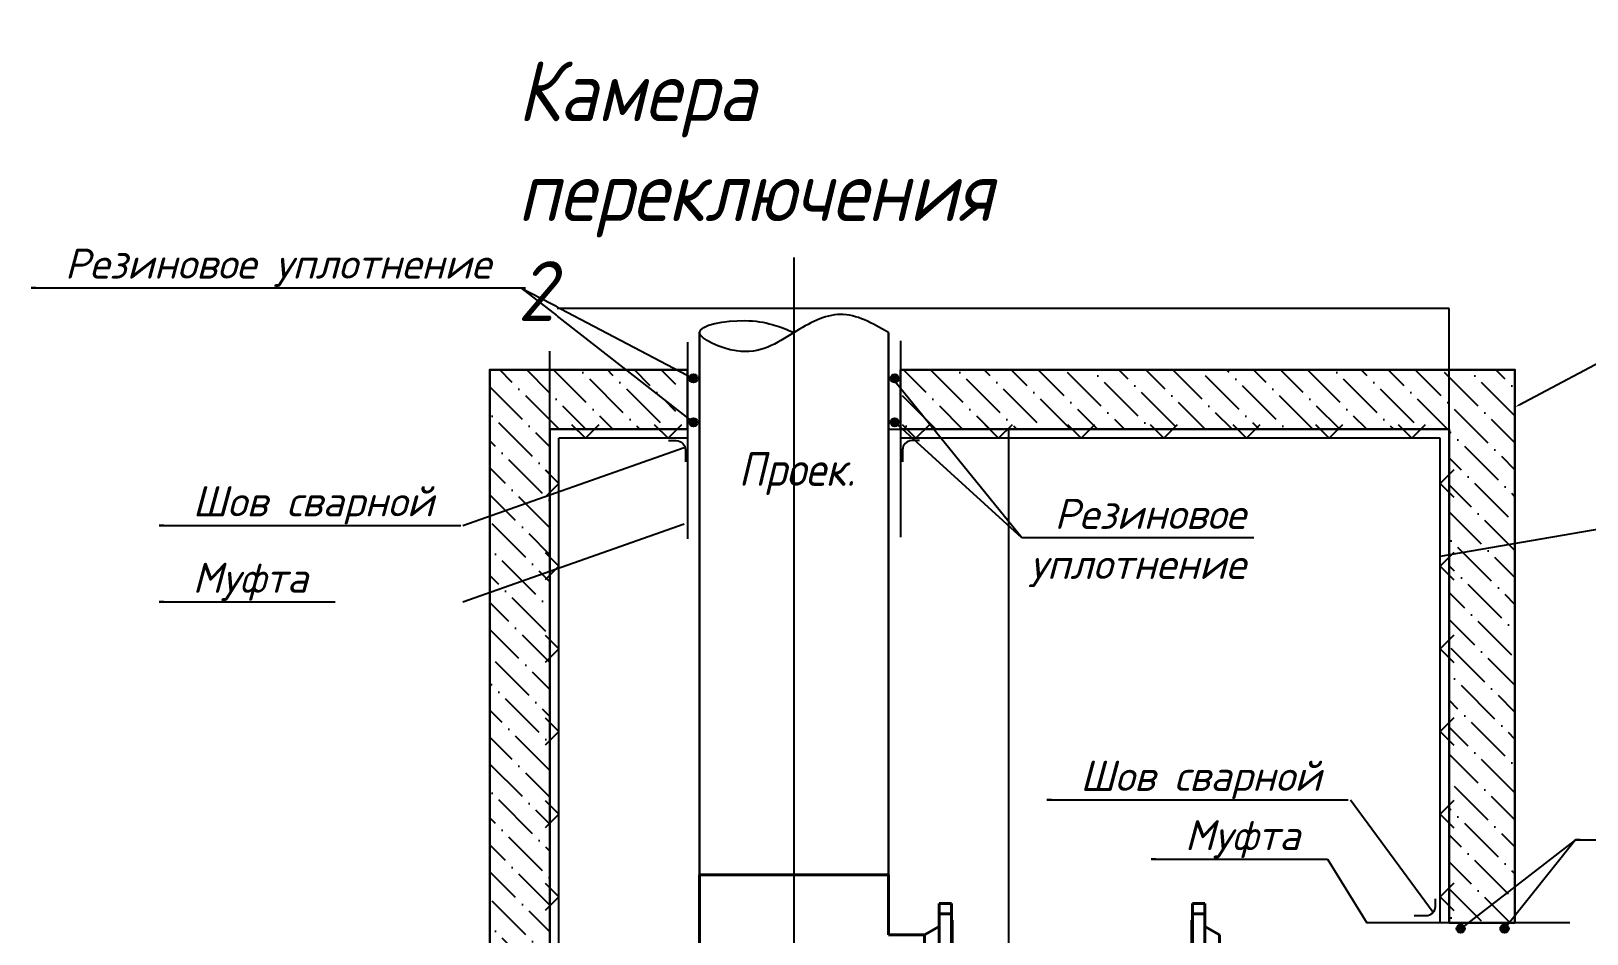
# Model space of a CAD drawing. Header units: millimetres. Extents: x 5929542 to 6152618, y 10240044 to 10382466.
# Drawn here: x 5929542 to 5942515, y 10302679 to 10310203 of the extents above; entities that cross this region are included whole.
import ezdxf
from ezdxf import colors
from ezdxf.entities.mleader import LeaderData, LeaderLine
from ezdxf.math import Vec2, Vec3

# ---------------------------------------------------------------- set-up
doc = ezdxf.new("R2010")
doc.units = ezdxf.units.MM
doc.header["$PDMODE"] = 35
doc.linetypes.add('осевая', pattern=[50.8, 31.75, -6.35, 6.35, -6.35])
doc.layers.get('Defpoints').update_dxf_attribs({"color": 253})
doc.layers.add('Тонкая линия', color=7, linetype='Continuous')
doc.layers.add('Трубы ТХ', color=7, linetype='Continuous', lineweight=40)
doc.styles.add('2.5-Размеры', font='isocpeui.ttf', dxfattribs={"height": 2.5})
doc.styles.add('2.8-Основные', font='isocpeui.ttf', dxfattribs={"width": 0.9, "height": 2.8})
doc.dimstyles.new('3 - М 1-40', dxfattribs={"dimtxt": 2.5, "dimasz": 2.5, "dimexe": 1.25, "dimexo": 0.625, "dimtad": 1, "dimtoh": 1, "dimlfac": 40, "dimtxsty": '2.5-Размеры', "dimblk": 'OBLIQUE', "dimcen": 2.5, "dimadec": 0, "dimazin": 0, "dimtfac": 1, "dimtmove": 0, "dimatfit": 3, "dimfxl": 1, "dimarcsym": 0})

# ---------------------------------------------------------------- blocks, each defined once
blk = doc.blocks.new('*U2256')
at = {"layer": 'Трубы ТХ'}
for p, q in [((-315, 315), (-315, 435)), ((-315, 435), (315, 435)), ((315, 435), (315, 315)), ((-515, 315), (-315, 315)), ((-515, -315), (-515, 315)), ((315, 315), (515, 315)), ((515, 315), (515, -315)), ((515, -315), (-515, -315))]:
    blk.add_line(p, q, dxfattribs=at)
at = {"layer": 'Трубы ТХ', "linetype": 'осевая', "lineweight": 18, "ltscale": 0.02}
for p, q in [((0, 0), (0, 435)), ((-515, 0), (515, 0))]:
    blk.add_line(p, q, dxfattribs=at)
blk = doc.blocks.new('*U2255')
at = {"layer": 'Трубы ТХ'}
for p, q in [((-2, 420), (-43, 420)), ((-43, 420), (-43, -420)), ((-2, -420), (-2, 420)), ((-45, 385), (0, 385)), ((0, 363.5), (-2, 365.5)), ((0, 363.5), (0, -363.5)), ((-92, 315), (-43, 343.2902)), ((-92, -315), (-92, 315)), ((-92, -315), (-43, -343.2902)), ((-45, -385), (0, -385)), ((0, -363.5), (-2, -365.5)), ((-2, -420), (-43, -420))]:
    blk.add_line(p, q, dxfattribs=at)
at = {"layer": 'Трубы ТХ', "lineweight": 25}
blk.add_line((0, 0), (-92, 0), dxfattribs=at)
blk = doc.blocks.new('_Oblique')
at = {"color": 0, "linetype": 'ByBlock', "lineweight": -2}
blk.add_line((-0.5, -0.5), (0.5, 0.5), dxfattribs=at)
blk = doc.blocks.new('*D2264')
at = {"layer": 'Defpoints', "color": 0, "transparency": 16777216}
for p in [(5933866, 10307891), (5941366, 10306886), (5933866, 10302671)]:
    blk.add_point(p, dxfattribs=at)
at = {"layer": 'Тонкая линия', "color": 0, "lineweight": -2, "transparency": 16777216}
for p, q in [((5933866, 10302671), (5933866, 10307892)), ((5941366, 10307891), (5933866, 10307891)), ((5941366, 10306886), (5941366, 10307892))]:
    blk.add_line(p, q, dxfattribs=at)
at = {"layer": 'Тонкая линия', "color": 0, "lineweight": -2, "transparency": 16777216, "xscale": 2.5, "yscale": 2.5, "zscale": 2.5, "rotation": 180}
blk.add_blockref('_Oblique', (5933866, 10307891), dxfattribs=at)
at = {"layer": 'Тонкая линия', "color": 0, "lineweight": -2, "transparency": 16777216, "xscale": 2.5, "yscale": 2.5, "zscale": 2.5}
blk.add_blockref('_Oblique', (5941366, 10307891), dxfattribs=at)
at = {"layer": 'Тонкая линия', "color": 0, "transparency": 16777216, "insert": (5937616, 10307893), "char_height": 2.5, "attachment_point": 5, "style": '2.5-Размеры'}
blk.add_mtext('300000', dxfattribs=at)
blk = doc.blocks.new('*D2260')
at = {"layer": 'Defpoints', "color": 0, "transparency": 16777216}
for p in [(5936691, 10306886), (5937694, 10306886), (5936793, 10301883)]:
    blk.add_point(p, dxfattribs=at)
at = {"layer": 'Тонкая линия', "color": 0, "lineweight": -2, "transparency": 16777216}
for p, q in [((5936692, 10306886), (5937695, 10306886)), ((5937694, 10301883), (5937694, 10306886)), ((5936794, 10301883), (5937695, 10301883))]:
    blk.add_line(p, q, dxfattribs=at)
at = {"layer": 'Тонкая линия', "color": 0, "lineweight": -2, "transparency": 16777216, "xscale": 2.5, "yscale": 2.5, "zscale": 2.5}
for p, rotation in [((5937694, 10306886), 90), ((5937694, 10301883), 270)]:
    blk.add_blockref('_Oblique', p, dxfattribs=dict(at, rotation=rotation))
at = {"layer": 'Тонкая линия', "color": 0, "transparency": 16777216, "insert": (5937692, 10304384), "char_height": 2.5, "attachment_point": 5, "rotation": 90, "style": '2.5-Размеры'}
blk.add_mtext('200100', dxfattribs=at)

msp = doc.modelspace()

# ---------------------------------------------------------------- hatches: boundary and pattern name
at = {"layer": 'Тонкая линия'}
h = msp.add_hatch(dxfattribs=at)
h.set_pattern_fill('ANSI36', color=256, scale=50, angle=90)
h.set_pattern_definition([(135, (-413536651.26, -39866791.75), (-308.69630416, 84.189901135), [396.875, -79.375, 0, -79.375])])
h.paths.add_polyline_path([(5936790.98101, 10307380.64788), (5936790.98101, 10306885.64788), (5941365.98101, 10306885.64788), (5941365.98101, 10302770.64788), (5941913.95384, 10302770.64788), (5941913.95384, 10307380.64788)])
h.paths.add_polyline_path([(5941365.98101, 10296885.64788), (5936790.98101, 10296885.64788), (5936790.98101, 10296385.64788), (5941913.95384, 10296385.64788), (5941913.96429, 10300995.64788), (5941365.99145, 10300995.64788)])
h.paths.add_polyline_path([(5933865.98101, 10306885.64788), (5934915.98101, 10306885.64788), (5934915.98101, 10307380.64788), (5933365.98101, 10307380.64788), (5933365.98101, 10296385.64788), (5935015.98101, 10296385.64788), (5935015.98101, 10296885.64788), (5933865.98101, 10296885.64788)])
h = msp.add_hatch(color=256, dxfattribs=at)
h.dxf.hatch_style = 1
edge = h.paths.add_edge_path()
edge.add_arc((5935064.36039, 10307308.63034), 35, 0, 360)
h = msp.add_hatch(color=256, dxfattribs=at)
h.dxf.hatch_style = 1
edge = h.paths.add_edge_path()
edge.add_arc((5936742.60163, 10307308.63034), 35, 0, 360)
h = msp.add_hatch(color=256, dxfattribs=at)
h.dxf.hatch_style = 1
edge = h.paths.add_edge_path()
edge.add_arc((5935064.36039, 10306942.74946), 35, 0, 360)
h = msp.add_hatch(color=256, dxfattribs=at)
h.dxf.hatch_style = 1
edge = h.paths.add_edge_path()
edge.add_arc((5936742.60163, 10306942.74946), 35, 0, 360)
h = msp.add_hatch(color=256, dxfattribs=at)
h.dxf.hatch_style = 1
edge = h.paths.add_edge_path()
edge.add_arc((5941461.98497, 10302722.26851), 35, 0, 360)
h = msp.add_hatch(color=256, dxfattribs=at)
h.dxf.hatch_style = 1
edge = h.paths.add_edge_path()
edge.add_arc((5941827.86585, 10302722.26851), 35, 0, 360)

# ---------------------------------------------------------------- linework, layer by layer
for p, q in [((5939738.10156, 10305978.48951), (5937801.50895, 10305978.48951)), ((5942373.07145, 10302770.64788), (5940680.82975, 10302770.64788))]:
    msp.add_line(p, q)
for points in [[(5934857.19556, 10306789.49307), (5934921.8193, 10306789.49307, -0.4142135624), (5934998.0807, 10306713.23167), (5934998.0807, 10306614.33928)], [(5936949.76646, 10306789.49307), (5936885.14271, 10306789.49307, 0.4142135624), (5936808.88131, 10306713.23167), (5936808.88131, 10306614.33928)], [(5941248.40074, 10302969.87369), (5941248.40074, 10302905.24994, -0.4142135624), (5941172.13934, 10302828.98854), (5941073.24695, 10302828.98854)]]:
    msp.add_lwpolyline(points, format="xyb")
for p, q in [((5937801.50895, 10305978.48951), (5936710.6135, 10307322.83455)), ((5937801.50895, 10305978.48951), (5936742.60163, 10306942.74946)), ((5933142.84977, 10306083.70014), (5934988.125, 10306732.15518)), ((5945404.70122, 10306535.76741), (5941290.41992, 10305824.05147)), ((5933142.84977, 10305447.15866), (5934988.125, 10306095.6137)), ((5940544.35221, 10303795.49986), (5941233.73813, 10302860.29006)), ((5942419.84642, 10303462.97406), (5941461.98497, 10302722.26851)), ((5942419.84642, 10303462.97406), (5941827.86585, 10302722.26851)), ((5940350.33886, 10303301.65211), (5940680.82975, 10302770.64788))]:
    msp.add_line(p, q, dxfattribs=at)
msp.add_lwpolyline([(5935903.48101, 10296045.91701), (5935903.48101, 10308317.28987)], dxfattribs=at)
at = {"layer": 'Тонкая линия', "lineweight": 30}
for points in [[(5935115.98101, 10307690.65197), (5935115.98101, 10303170.64788), (5936690.98101, 10303170.64788), (5936690.98101, 10307690.65196)], [(5935015.98101, 10307380.64788), (5933365.98101, 10307380.64788), (5933365.98101, 10296385.64788), (5935015.98101, 10296385.64788)], [(5935015.98101, 10307380.64788), (5935015.98101, 10306885.64788)], [(5941913.95384, 10302770.64788), (5941913.95384, 10307380.64788), (5936790.98101, 10307380.64788)], [(5936790.98101, 10307380.64788), (5936790.98101, 10306885.64788)], [(5935015.98101, 10306885.64788), (5933865.98101, 10306885.64788), (5933865.98101, 10296885.64788), (5935015.98101, 10296885.64788)], [(5941365.98101, 10302770.64788), (5941365.98101, 10306885.64788), (5936790.98101, 10306885.64788)], [(5941365.98101, 10302770.64788), (5941913.95384, 10302770.64788)]]:
    msp.add_lwpolyline(points, dxfattribs=at)
at = {"layer": 'Тонкая линия', "color": 4}
for points in [[(5934049.13266, 10306924.58782), (5934163.63369, 10306810.0868), (5934278.13471, 10306924.58782)], [(5934738.24999, 10306924.58782), (5934852.75102, 10306810.0868), (5934967.25204, 10306924.58782)], [(5936805.60197, 10306924.58782), (5936920.103, 10306810.0868), (5937034.60402, 10306924.58782)], [(5937494.7193, 10306924.58782), (5937609.22032, 10306810.0868), (5937723.72135, 10306924.58782)], [(5938183.83662, 10306924.58782), (5938298.33765, 10306810.0868), (5938412.83867, 10306924.58782)], [(5938872.95395, 10306924.58782), (5938987.45498, 10306810.0868), (5939101.956, 10306924.58782)], [(5939562.07128, 10306924.58782), (5939676.5723, 10306810.0868), (5939791.07333, 10306924.58782)], [(5940251.1886, 10306924.58782), (5940365.68963, 10306810.0868), (5940480.19065, 10306924.58782)], [(5940940.30593, 10306924.58782), (5941054.80695, 10306810.0868), (5941169.30798, 10306924.58782)], [(5935015.98101, 10306810.0868), (5933941.54209, 10306810.0868)], [(5933941.54209, 10296961.20897), (5933941.54209, 10306810.0868)], [(5941290.41992, 10306810.0868), (5936790.98101, 10306810.0868)], [(5941290.41992, 10302770.64788), (5941290.41992, 10306810.0868)], [(5933827.04107, 10306547.50555), (5933941.54209, 10306433.00452), (5933827.04107, 10306318.5035)], [(5941404.92095, 10306547.50555), (5941290.41992, 10306433.00452), (5941404.92095, 10306318.5035)], [(5933827.04107, 10305858.38822), (5933941.54209, 10305743.8872), (5933827.04107, 10305629.38617)], [(5941404.92095, 10305858.38822), (5941290.41992, 10305743.8872), (5941404.92095, 10305629.38617)], [(5933827.04107, 10305169.2709), (5933941.54209, 10305054.76987), (5933827.04107, 10304940.26885)], [(5941404.92095, 10305169.2709), (5941290.41992, 10305054.76987), (5941404.92095, 10304940.26885)], [(5933827.04107, 10304480.15357), (5933941.54209, 10304365.65254), (5933827.04107, 10304251.15152)], [(5941404.92095, 10304480.15357), (5941290.41992, 10304365.65254), (5941404.92095, 10304251.15152)], [(5933827.04107, 10303791.03624), (5933941.54209, 10303676.53522), (5933827.04107, 10303562.03419)], [(5941404.92095, 10303791.03624), (5941290.41992, 10303676.53522), (5941404.92095, 10303562.03419)], [(5933827.04107, 10303101.91892), (5933941.54209, 10302987.41789), (5933827.04107, 10302872.91687)], [(5941404.92095, 10303101.91892), (5941290.41992, 10302987.41789), (5941404.92095, 10302872.91687)]]:
    msp.add_lwpolyline(points, dxfattribs=at)
at = {"layer": 'Тонкая линия'}
for centre in [(5935064.36039, 10307308.63034), (5936742.60163, 10307308.63034), (5935064.36039, 10306942.74946), (5936742.60163, 10306942.74946), (5941461.98497, 10302722.26851), (5941827.86585, 10302722.26851)]:
    msp.add_circle(centre, 35, dxfattribs=at)
msp.add_spline([(5936690.98101, 10307690.65196), (5936289.02206, 10307841.51454), (5935903.48101, 10307690.65196), (5935424.1417, 10307537.72984), (5935115.98101, 10307690.65196), (5935492.97029, 10307790.0256), (5935903.48101, 10307690.65196)], degree=3, dxfattribs=at)

# ---------------------------------------------------------------- block references
at = {"layer": 'Трубы ТХ', "yscale": 2.5, "zscale": 2.5}
for name, p, xscale, rotation in [('*U2256', (5935903.48101, 10301883.14788), 2.5, 270), ('*U2255', (5937220.98101, 10301883.14788), -2.5, 180), ('*U2255', (5939220.98101, 10301883.14788), 2.5, 180)]:
    msp.add_blockref(name, p, dxfattribs=dict(at, xscale=xscale, rotation=rotation))

# ---------------------------------------------------------------- texts
at = {"layer": 'Тонкая линия', "insert": (5935440.39942, 10306692.82488), "char_height": 280, "attachment_point": 1, "style": '2.8-Основные'}
msp.add_mtext_dynamic_manual_height_columns('Проек.', width=3.2355034, gutter_width=14, heights=[0], dxfattribs=at)
at = {"layer": 'Тонкая линия', "color": 4, "insert": (5939668.46505, 10306303.48951), "char_height": 250, "width": 3803.5487102, "attachment_point": 3, "style": '2.5-Размеры'}
msp.add_mtext('Резиновое\\Pуплотнение', dxfattribs=at)

# ---------------------------------------------------------------- dimensions: what is measured, and where the dimension line sits
at = {"layer": 'Тонкая линия'}
dim = msp.add_linear_dim(base=(5933865.98101, 10307890.99125), p1=(5941365.98101, 10306885.64788), p2=(5933865.98101, 10302670.64788), dimstyle='3 - М 1-40', dxfattribs=at)
dim.commit()
dim.dimension.update_dxf_attribs({"geometry": '*D2264', "text_midpoint": (5937615.98101, 10307892.86625)})
dim = msp.add_linear_dim(base=(5937693.60779, 10306885.64788), p1=(5936792.98728, 10301883.14788), p2=(5936690.98101, 10306885.64788), angle=90, dimstyle='3 - М 1-40', dxfattribs=at)
dim.commit()
dim.dimension.update_dxf_attribs({"geometry": '*D2260', "text_midpoint": (5937691.73279, 10304384.39788)})

# ---------------------------------------------------------------- leaders
ml = msp.add_multileader_mtext('Standard', dxfattribs=at)
ml.set_content('ФБС или \\Pмонолитный железобетон', color=256, style='2.5-Размеры')
ml.set_leader_properties()
ml.build(insert=Vec2(0, 0))
ml.multileader.update_dxf_attribs({"text_left_attachment_type": 6, "text_right_attachment_type": 6, "dogleg_length": 0.8, "arrow_head_size": 40})
ctx = ml.context
ctx.base_point, ctx.char_height, ctx.arrow_head_size, ctx.landing_gap_size, ctx.plane_origin = Vec3(5944006.81252, 10308140.15499), 250, 40, 200, Vec3(5941913.95384, 10307068.11551)
ctx.left_attachment, ctx.right_attachment, ctx.text_align_type = 6, 6, 1
notes = []
notes.append((ctx, [(0, (1, 1, 0), (5943926.81252, 10308140.15499), (1, 0), 80, [(0, [(5941913.95384, 10307068.11551)], 0, [])])]))
ctx.mtext.insert, ctx.mtext.alignment, ctx.mtext.flow_direction = Vec3(5946278.11934, 10308440.15499), 2, 5
ml = msp.add_multileader_mtext('Standard', dxfattribs=at)
ml.set_content('Шов сварной', color=256, style='2.5-Размеры')
ml.set_leader_properties()
ml.build(insert=Vec2(0, 0))
ml.multileader.update_dxf_attribs({"text_left_attachment_type": 6, "text_right_attachment_type": 6, "dogleg_length": 0.8, "arrow_head_size": 40})
ctx = ml.context
ctx.base_point, ctx.char_height, ctx.arrow_head_size, ctx.landing_gap_size, ctx.plane_origin = Vec3(5930688.58266, 10306083.70014), 250, 40, 200, Vec3(5934564.2392, 10306083.70014)
ctx.left_attachment, ctx.right_attachment = 6, 6
notes.append((ctx, [(1, (1, 1, 0), (5930608.58266, 10306083.70014), (1, 0), 80, [(0, [(5930607.46639, 10306083.70014)], 0, [])])]))
ctx.mtext.insert, ctx.mtext.width, ctx.mtext.flow_direction = Vec3(5930888.58266, 10306408.70014), 2254.2671156, 5
ml = msp.add_multileader_mtext('Standard', dxfattribs=at)
ml.set_content('Муфта ', color=256, style='2.5-Размеры')
ml.set_leader_properties()
ml.build(insert=Vec2(0, 0))
ml.multileader.update_dxf_attribs({"text_left_attachment_type": 6, "text_right_attachment_type": 6, "dogleg_length": 0.8, "arrow_head_size": 40})
ctx = ml.context
ctx.base_point, ctx.char_height, ctx.arrow_head_size, ctx.landing_gap_size, ctx.plane_origin = Vec3(5930688.58266, 10305447.15866), 250, 40, 200, Vec3(5934564.2392, 10305447.15866)
ctx.left_attachment, ctx.right_attachment = 6, 6
notes.append((ctx, [(1, (1, 1, 0), (5930608.58266, 10305447.15866), (1, 0), 80, [(0, [(5930607.46639, 10305447.15866)], 0, [])])]))
ctx.mtext.insert, ctx.mtext.width, ctx.mtext.flow_direction = Vec3(5930888.58266, 10305772.15866), 2254.2671156, 5
ml = msp.add_multileader_mtext('Standard', dxfattribs=at)
ml.set_content('Шов сварной', color=256, style='2.5-Размеры')
ml.set_leader_properties()
ml.build(insert=Vec2(0, 0))
ml.multileader.update_dxf_attribs({"text_left_attachment_type": 6, "text_right_attachment_type": 6, "dogleg_length": 0.8, "arrow_head_size": 40})
ctx = ml.context
ctx.base_point, ctx.char_height, ctx.arrow_head_size, ctx.landing_gap_size, ctx.plane_origin = Vec3(5938090.08509, 10303795.49986), 250, 40, 200, Vec3(5941965.74163, 10303795.49986)
ctx.left_attachment, ctx.right_attachment = 6, 6
notes.append((ctx, [(1, (1, 1, 0), (5938010.08509, 10303795.49986), (1, 0), 80, [(0, [(5938008.96882, 10303795.49986)], 0, [])])]))
ctx.mtext.insert, ctx.mtext.width, ctx.mtext.flow_direction = Vec3(5938290.08509, 10304120.49986), 2254.2671156, 5
ml = msp.add_multileader_mtext('Standard', dxfattribs=at)
ml.set_content('Резиновое уплотнение', color=256, style='2.5-Размеры')
ml.set_leader_properties()
ml.build(insert=Vec2(0, 0))
ml.multileader.update_dxf_attribs({"text_left_attachment_type": 6, "text_right_attachment_type": 6, "dogleg_length": 0.8, "arrow_head_size": 40})
ctx = ml.context
ctx.base_point, ctx.char_height, ctx.arrow_head_size, ctx.landing_gap_size, ctx.plane_origin = Vec3(5942499.84642, 10303462.97406), 250, 40, 200, Vec3(5946375.50296, 10303462.97406)
ctx.left_attachment, ctx.right_attachment = 6, 6
notes.append((ctx, [(1, (1, 1, 0), (5942419.84642, 10303462.97406), (1, 0), 80, [(0, [(5942418.73015, 10303462.97406)], 0, [])])]))
ctx.mtext.insert, ctx.mtext.width, ctx.mtext.flow_direction = Vec3(5942699.84642, 10303787.97406), 3803.5487102, 5
ml = msp.add_multileader_mtext('Standard', dxfattribs=at)
ml.set_content('Муфта ', color=256, style='2.5-Размеры')
ml.set_leader_properties()
ml.build(insert=Vec2(0, 0))
ml.multileader.update_dxf_attribs({"text_left_attachment_type": 6, "text_right_attachment_type": 6, "dogleg_length": 0.8, "arrow_head_size": 40})
ctx = ml.context
ctx.base_point, ctx.char_height, ctx.arrow_head_size, ctx.landing_gap_size, ctx.plane_origin = Vec3(5938962.31664, 10303301.65211), 250, 40, 200, Vec3(5942837.97318, 10303301.65211)
ctx.left_attachment, ctx.right_attachment = 6, 6
notes.append((ctx, [(1, (1, 1, 0), (5938882.31664, 10303301.65211), (1, 0), 80, [(0, [(5938881.20037, 10303301.65211)], 0, [])])]))
ctx.mtext.insert, ctx.mtext.width, ctx.mtext.flow_direction = Vec3(5939162.31664, 10303626.65211), 1188.0222212, 5
for ctx, leaders in notes:
    for number, flags, end, landing, length, lines in leaders:
        leader = LeaderData()
        leader.index, (leader.has_last_leader_line, leader.has_dogleg_vector, leader.attachment_direction) = number, flags
        leader.last_leader_point, leader.dogleg_vector, leader.dogleg_length = Vec3(end), Vec3(landing), length
        for number, points, colour, breaks in lines:
            line = LeaderLine()
            line.index, line.vertices, line.color, line.breaks = number, Vec3.list(points), colors.encode_raw_color(colour), breaks
            leader.lines.append(line)
        ctx.leaders.append(leader)

# ---------------------------------------------------------------- next in the draw order: texts
at = {"layer": 'Тонкая линия', "insert": (5933598.38301, 10309952.54034), "char_height": 500, "attachment_point": 1, "style": '2.8-Основные', "bg_fill": 3, "box_fill_scale": 1.5, "bg_fill_color": 256, "bg_fill_transparency": 0}
msp.add_mtext_dynamic_manual_height_columns('Камера переключения 2', width=79.4168425, gutter_width=14, heights=[0], dxfattribs=at)

# ---------------------------------------------------------------- next in the draw order: linework, layer by layer
for p, q in [((5936790.98101, 10307622.73046), (5936790.98101, 10305985.41587)), ((5935015.98101, 10307609.68401), (5935015.98101, 10305972.36942))]:
    msp.add_line(p, q)
at = {"layer": 'Тонкая линия'}
for q in [(5935064.36039, 10307308.63034), (5935069.14386, 10306939.01784)]:
    msp.add_line((5933626.48675, 10308064.44491), q, dxfattribs=at)

# ---------------------------------------------------------------- next in the draw order: leaders
ml = msp.add_multileader_mtext('Standard', dxfattribs=at)
ml.set_content('Резиновое уплотнение', color=256, style='2.5-Размеры')
ml.set_leader_properties()
ml.build(insert=Vec2(0, 0))
ml.multileader.update_dxf_attribs({"text_left_attachment_type": 6, "text_right_attachment_type": 6, "dogleg_length": 0.8, "arrow_head_size": 40})
ctx = ml.context
ctx.base_point, ctx.char_height, ctx.arrow_head_size, ctx.landing_gap_size, ctx.plane_origin = Vec3(5929622.93804, 10308064.44491), 250, 40, 200, Vec3(5933498.59458, 10308064.44491)
ctx.left_attachment, ctx.right_attachment = 6, 6
notes = []
notes.append((ctx, [(1, (1, 1, 0), (5929542.93804, 10308064.44491), (1, 0), 80, [(0, [(5929541.82177, 10308064.44491)], 0, [])])]))
ctx.mtext.insert, ctx.mtext.width, ctx.mtext.flow_direction = Vec3(5929822.93804, 10308389.44491), 3803.5487102, 5
for ctx, leaders in notes:
    for number, flags, end, landing, length, lines in leaders:
        leader = LeaderData()
        leader.index, (leader.has_last_leader_line, leader.has_dogleg_vector, leader.attachment_direction) = number, flags
        leader.last_leader_point, leader.dogleg_vector, leader.dogleg_length = Vec3(end), Vec3(landing), length
        for number, points, colour, breaks in lines:
            line = LeaderLine()
            line.index, line.vertices, line.color, line.breaks = number, Vec3.list(points), colors.encode_raw_color(colour), breaks
            leader.lines.append(line)
        ctx.leaders.append(leader)

doc.saveas('drawing.dxf')
